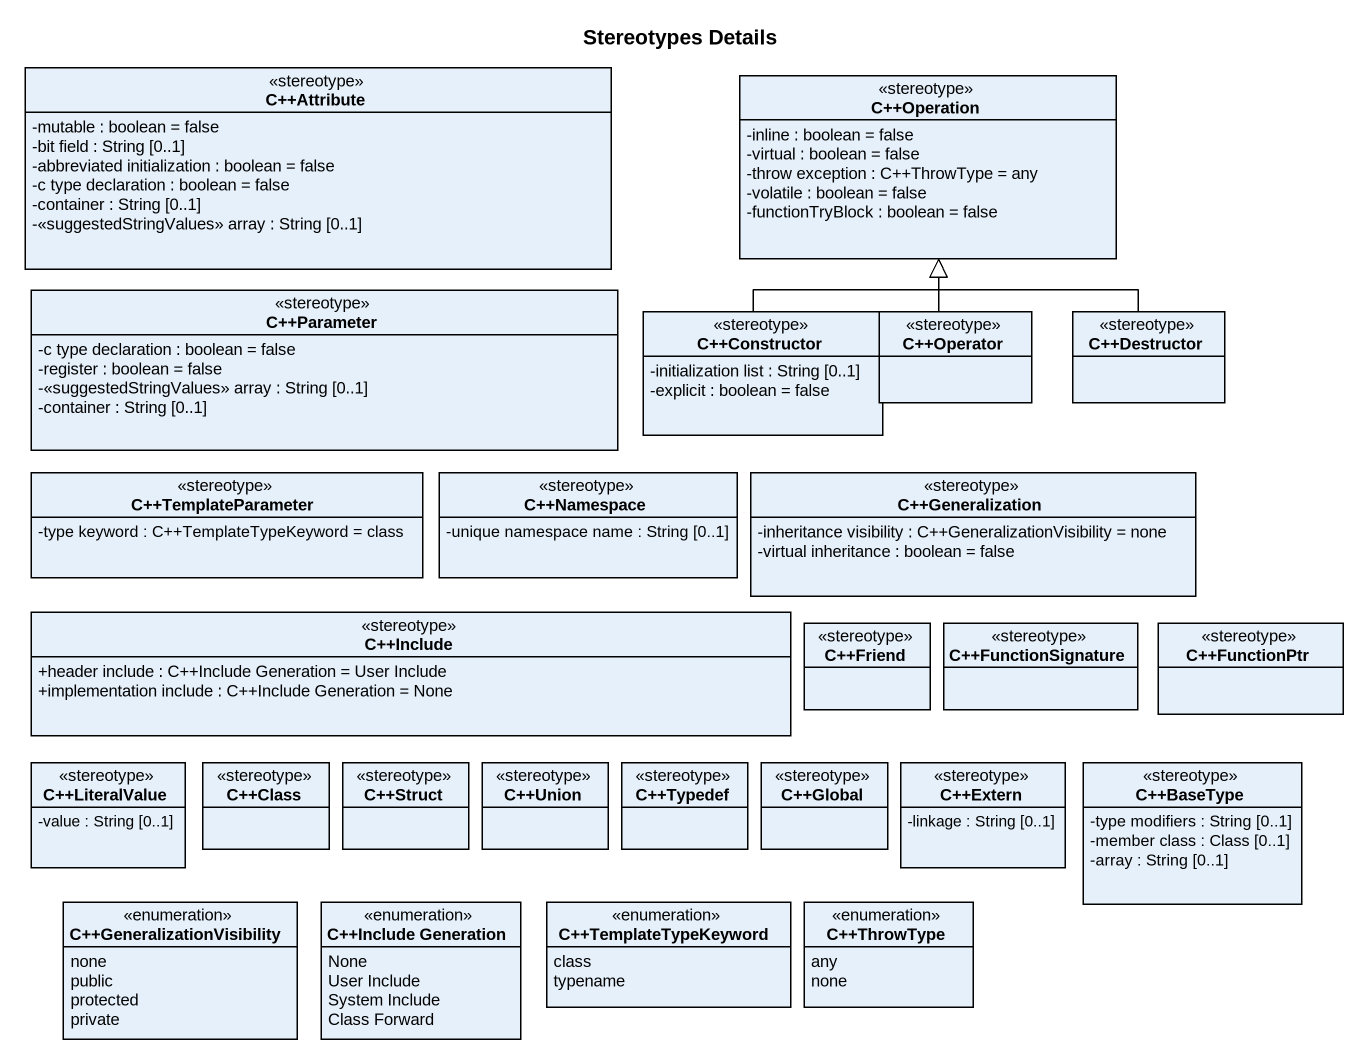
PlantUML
@startuml
title Stereotypes Details
hide circle
hide empty members
skinparam classAttributeIconSize 0
class "C++Attribute" as C_Attribute <<stereotype>> {
  -mutable : boolean = false
  -bit field : String [0..1]
  -abbreviated initialization : boolean = false
  -c type declaration : boolean = false
  -container : String [0..1]
  -<<suggestedStringValues>> array : String [0..1]
}
class "C++Operation" as C_Operation <<stereotype>> {
  -inline : boolean = false
  -virtual : boolean = false
  -throw exception : C++ThrowType = any
  -volatile : boolean = false
  -functionTryBlock : boolean = false
}
class "C++Parameter" as C_Parameter <<stereotype>> {
  -c type declaration : boolean = false
  -register : boolean = false
  -<<suggestedStringValues>> array : String [0..1]
  -container : String [0..1]
}
class "C++Constructor" as C_Constructor <<stereotype>> {
  -initialization list : String [0..1]
  -explicit : boolean = false
}
class "C++Operator" as C_Operator <<stereotype>>
class "C++Destructor" as C_Destructor <<stereotype>>
class "C++TemplateParameter" as C_TemplateParameter <<stereotype>> {
  -type keyword : C++TemplateTypeKeyword = class
}
class "C++Namespace" as C_Namespace <<stereotype>> {
  -unique namespace name : String [0..1]
}
class "C++Generalization" as C_Generalization <<stereotype>> {
  -inheritance visibility : C++GeneralizationVisibility = none
  -virtual inheritance : boolean = false
}
class "C++Include" as C_Include <<stereotype>> {
  +header include : C++Include Generation = User Include
  +implementation include : C++Include Generation = None
}
class "C++Friend" as C_Friend <<stereotype>>
class "C++FunctionSignature" as C_FunctionSignature <<stereotype>>
class "C++FunctionPtr" as C_FunctionPtr <<stereotype>>
class "C++LiteralValue" as C_LiteralValue <<stereotype>> {
  -value : String [0..1]
}
class "C++Class" as C_Class <<stereotype>>
class "C++Struct" as C_Struct <<stereotype>>
class "C++Union" as C_Union <<stereotype>>
class "C++Typedef" as C_Typedef <<stereotype>>
class "C++Global" as C_Global <<stereotype>>
class "C++Extern" as C_Extern <<stereotype>> {
  -linkage : String [0..1]
}
class "C++BaseType" as C_BaseType <<stereotype>> {
  -type modifiers : String [0..1]
  -member class : Class [0..1]
  -array : String [0..1]
}
enum "C++GeneralizationVisibility" as C_GeneralizationVisibility {
  none
  public
  protected
  private
}
enum "C++Include Generation" as C_Include_Generation {
  None
  User Include
  System Include
  Class Forward
}
enum "C++TemplateTypeKeyword" as C_TemplateTypeKeyword {
  class
  typename
}
enum "C++ThrowType" as C_ThrowType {
  any
  none
}
C_Constructor -up-|> C_Operation
C_Operator -up-|> C_Operation
C_Destructor -up-|> C_Operation
@enduml
